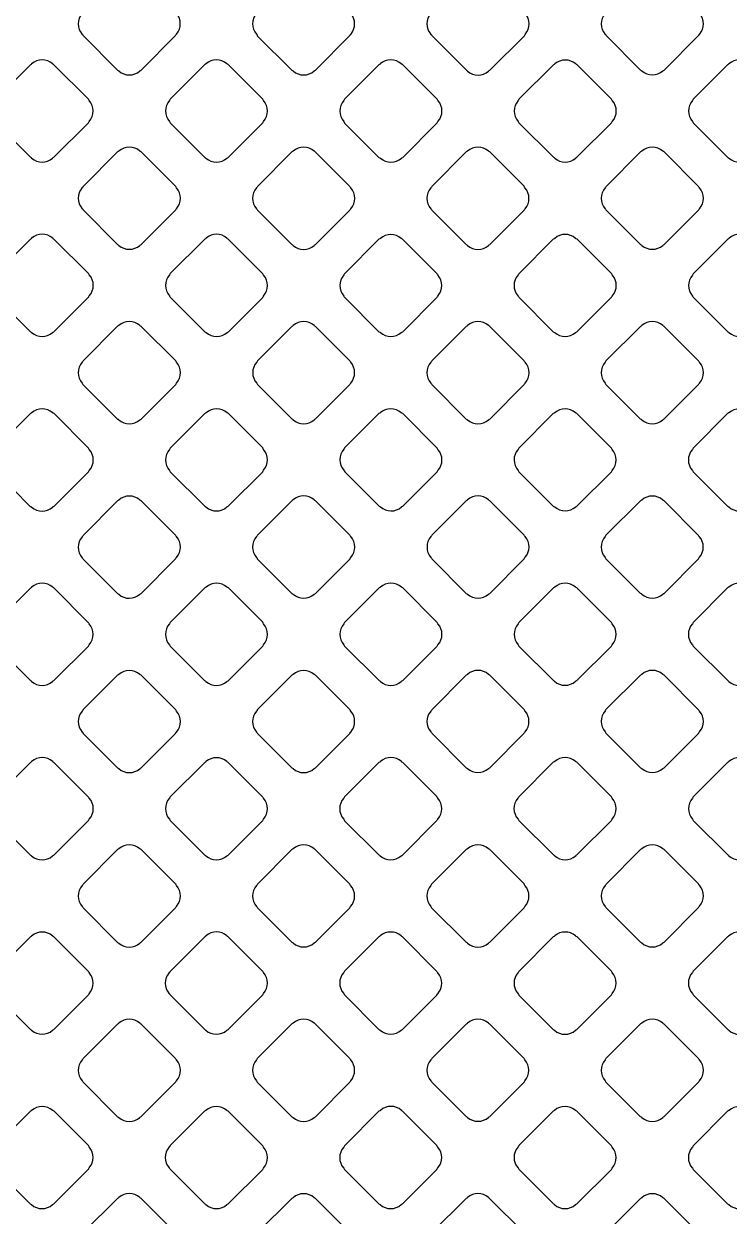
# Model space of a CAD drawing. Extents: x 3811 to 4077, y -444 to -307.
# Drawn here: x 3992.186 to 3993.058, y -382.241 to -380.767 of the extents above; entities that cross this region are included whole.
import ezdxf

# ---------------------------------------------------------------- set-up
doc = ezdxf.new("R2010")
doc.units = 0
doc.layers.add('gbr-dxf', color=7, linetype='Continuous')

msp = doc.modelspace()

# ---------------------------------------------------------------- linework, layer by layer
at = {"layer": 'gbr-dxf', "linetype": 'Continuous'}
for points in [[(3992.2578, -380.7545, 0.379249), (3992.2579, -380.7805, -0.095956), (3992.2588, -380.7821), (3992.3014, -380.8247, -0.092072), (3992.303, -380.8257, 0.37975), (3992.3289, -380.8257, -0.096225), (3992.3306, -380.8247), (3992.3732, -380.782, -0.096737), (3992.3742, -380.7804, 0.378825), (3992.3742, -380.7545, -0.083252), (3992.3734, -380.7531), (3992.3305, -380.7102, -0.087875), (3992.329, -380.7093, 0.378884), (3992.3031, -380.7093, -0.096969), (3992.3014, -380.7103), (3992.2588, -380.7529, -0.096842)], [(3992.4733, -380.7804, -0.103969), (3992.4743, -380.7822), (3992.5169, -380.8247, -0.100011), (3992.5186, -380.8257, 0.378847), (3992.5445, -380.8257, -0.096117), (3992.5462, -380.8247), (3992.5888, -380.7821, -0.096206), (3992.5897, -380.7805, 0.379201), (3992.5897, -380.7545, -0.108195), (3992.5887, -380.7527), (3992.5462, -380.7102, -0.096627), (3992.5445, -380.7092, 0.379762), (3992.5186, -380.7092, -0.096117), (3992.5169, -380.7102), (3992.4743, -380.7528, -0.096527), (3992.4733, -380.7545, 0.378789)], [(3992.6889, -380.7805, -0.092348), (3992.6899, -380.782), (3992.7327, -380.8248, -0.088202), (3992.7342, -380.8258, 0.37981), (3992.7601, -380.8258, -0.095956), (3992.7618, -380.8248), (3992.8044, -380.7822, -0.096332), (3992.8054, -380.7805, 0.37981), (3992.8054, -380.7545, -0.104392), (3992.8043, -380.7528), (3992.7617, -380.7102, -0.092233), (3992.7602, -380.7092, 0.379731), (3992.7342, -380.7092, -0.096458), (3992.7326, -380.7102), (3992.6899, -380.7528, -0.096627), (3992.6889, -380.7545, 0.379731)], [(3992.9045, -380.7546, 0.37947), (3992.9045, -380.7805, -0.088014), (3992.9054, -380.782), (3992.948, -380.8246, -0.100824), (3992.9497, -380.8256, 0.37981), (3992.9757, -380.8256, -0.095973), (3992.9773, -380.8246), (3993.0198, -380.7821, -0.096332), (3993.0208, -380.7805, 0.379308), (3993.0208, -380.7545, -0.092052), (3993.0199, -380.753), (3992.9773, -380.7103, -0.096527), (3992.9756, -380.7094, 0.379), (3992.9497, -380.7094, -0.095968), (3992.9481, -380.7103), (3992.9055, -380.7529, -0.096527)], [(3992.1501, -380.8622, 0.37947), (3992.1502, -380.8882, -0.092348), (3992.1511, -380.8898), (3992.1938, -380.9324, -0.088202), (3992.1953, -380.9334, 0.379451), (3992.2212, -380.9334, -0.096259), (3992.2229, -380.9324), (3992.2655, -380.8898, -0.096539), (3992.2665, -380.8881, 0.379201), (3992.2665, -380.8622, -0.088014), (3992.2655, -380.8607), (3992.2229, -380.818, -0.092289), (3992.2213, -380.8171, 0.379357), (3992.1953, -380.817, -0.096462), (3992.1937, -380.818), (3992.1511, -380.8606, -0.096726)], [(3992.3656, -380.8881, -0.100082), (3992.3666, -380.8899), (3992.4092, -380.9325, -0.095895), (3992.4108, -380.9335, 0.379201), (3992.4368, -380.9335, -0.096625), (3992.4384, -380.9325), (3992.481, -380.8899, -0.096332), (3992.4819, -380.8883, 0.379511), (3992.482, -380.8623, -0.096259), (3992.481, -380.8607), (3992.4381, -380.8178, -0.083425), (3992.4367, -380.817, 0.378645), (3992.4108, -380.817, -0.095862), (3992.4092, -380.8179), (3992.3665, -380.8606, -0.096423), (3992.3656, -380.8622, 0.379112)], [(3992.5812, -380.8882, -0.107964), (3992.5822, -380.8901), (3992.6246, -380.9325, -0.103598), (3992.6264, -380.9335, 0.379169), (3992.6524, -380.9335, -0.096625), (3992.654, -380.9325), (3992.6966, -380.89, -0.096111), (3992.6976, -380.8883, 0.37981), (3992.6976, -380.8623, -0.104293), (3992.6965, -380.8605), (3992.6542, -380.8182, -0.108174), (3992.6523, -380.8171, 0.379731), (3992.6263, -380.8171, -0.096625), (3992.6247, -380.8181), (3992.5821, -380.8606, -0.096111), (3992.5812, -380.8622, 0.379523)], [(3992.7967, -380.8883, -0.083317), (3992.7976, -380.8897), (3992.8403, -380.9324, -0.096627), (3992.8419, -380.9334, 0.37981), (3992.8679, -380.9334, -0.096625), (3992.8695, -380.9324), (3992.9121, -380.8898, -0.096111), (3992.9131, -380.8882, 0.37981), (3992.9131, -380.8622, -0.096458), (3992.9121, -380.8605), (3992.8697, -380.8181, -0.100499), (3992.8679, -380.8171, 0.379731), (3992.842, -380.8171, -0.096458), (3992.8403, -380.8181), (3992.7977, -380.8607, -0.096627), (3992.7967, -380.8624, 0.379731)], [(3993.0122, -380.8882, -0.09253), (3993.0132, -380.8898), (3993.0559, -380.9325, -0.088207), (3993.0574, -380.9334, 0.379308), (3993.0834, -380.9335, -0.096117), (3993.085, -380.9325), (3993.1277, -380.8898, -0.096227), (3993.1286, -380.8882, 0.379191), (3993.1286, -380.8623, -0.087916), (3993.1277, -380.8608), (3993.0849, -380.818, -0.092187), (3993.0833, -380.817, 0.379249), (3993.0574, -380.8171, -0.096458), (3993.0557, -380.818), (3993.0132, -380.8606, -0.096857), (3993.0122, -380.8622, 0.379731)], [(3992.2579, -380.9959, -0.092348), (3992.2588, -380.9975), (3992.3016, -381.0403, -0.088202), (3992.3031, -381.0412, 0.379451), (3992.329, -381.0412, -0.096259), (3992.3307, -381.0402), (3992.3733, -380.9976, -0.095895), (3992.3743, -380.9959, 0.378779), (3992.3743, -380.97, -0.087946), (3992.3734, -380.9685), (3992.3305, -380.9257, -0.092456), (3992.329, -380.9247, 0.37947), (3992.303, -380.9248, -0.096458), (3992.3014, -380.9257), (3992.2588, -380.9683, -0.096627), (3992.2579, -380.9699, 0.379731)], [(3992.4734, -380.996, -0.100082), (3992.4744, -380.9977), (3992.517, -381.0403, -0.095796), (3992.5187, -381.0413, 0.37889), (3992.5446, -381.0413, -0.096117), (3992.5462, -381.0403), (3992.5888, -380.9977, -0.095895), (3992.5898, -380.9961, 0.378934), (3992.5898, -380.9702, -0.096265), (3992.5888, -380.9685), (3992.5459, -380.9257, -0.083081), (3992.5446, -380.9248, 0.379206), (3992.5186, -380.9248, -0.096458), (3992.517, -380.9258), (3992.4744, -380.9684, -0.096627), (3992.4734, -380.97, 0.3795)], [(3992.6889, -380.9701, 0.37903), (3992.6889, -380.9961, -0.104256), (3992.69, -380.9979), (3992.7324, -381.0403, -0.100011), (3992.7341, -381.0413, 0.378847), (3992.76, -381.0412, -0.096117), (3992.7617, -381.0403), (3992.8043, -380.9977, -0.095895), (3992.8053, -380.996, 0.379201), (3992.8052, -380.9701, -0.108153), (3992.8042, -380.9682), (3992.7618, -380.9258, -0.096627), (3992.7602, -380.9249, 0.3795), (3992.7342, -380.9248, -0.096614), (3992.7326, -380.9258), (3992.6899, -380.9685, -0.096539)], [(3992.9044, -380.996, -0.083792), (3992.9053, -380.9974), (3992.948, -381.0402, -0.09693), (3992.9497, -381.0412, 0.379237), (3992.9756, -381.0412, -0.09601), (3992.9773, -381.0402), (3993.0199, -380.9976, -0.096227), (3993.0209, -380.9959, 0.379465), (3993.0209, -380.97, -0.096458), (3993.0199, -380.9683), (3992.9774, -380.9258, -0.100824), (3992.9756, -380.9248, 0.379731), (3992.9497, -380.9248, -0.096723), (3992.948, -380.9258), (3992.9054, -380.9684, -0.096857), (3992.9044, -380.9701, 0.379731)], [(3992.15, -381.0778, 0.37947), (3992.15, -381.1037, -0.087784), (3992.1509, -381.1052), (3992.1939, -381.1481, -0.083651), (3992.1953, -381.149, 0.379451), (3992.2212, -381.149, -0.096259), (3992.2229, -381.148), (3992.2656, -381.1053, -0.096539), (3992.2666, -381.1036, 0.379201), (3992.2666, -381.0777, -0.09253), (3992.2656, -381.0761), (3992.2229, -381.0334, -0.096627), (3992.2213, -381.0324, 0.379357), (3992.1953, -381.0324, -0.095968), (3992.1937, -381.0334), (3992.151, -381.0761, -0.096328)], [(3992.3657, -381.1037, -0.096625), (3992.3667, -381.1053), (3992.4094, -381.148, -0.092233), (3992.4109, -381.149, 0.379308), (3992.4369, -381.149, -0.09601), (3992.4385, -381.148), (3992.4811, -381.1055, -0.096227), (3992.482, -381.1038, 0.378952), (3992.4821, -381.0779, -0.100076), (3992.4811, -381.0762), (3992.4383, -381.0335, -0.088435), (3992.4368, -381.0325, 0.37947), (3992.4109, -381.0325, -0.096458), (3992.4092, -381.0335), (3992.3667, -381.0761, -0.096627), (3992.3657, -381.0777, 0.379731)], [(3992.5812, -381.0778, 0.378939), (3992.5812, -381.1038, -0.103999), (3992.5823, -381.1056), (3992.6247, -381.148, -0.100215), (3992.6264, -381.149, 0.379201), (3992.6523, -381.1489, -0.095956), (3992.654, -381.148), (3992.6965, -381.1054, -0.096332), (3992.6975, -381.1038, 0.379511), (3992.6975, -381.0778, -0.092052), (3992.6966, -381.0763), (3992.6539, -381.0337, -0.095759), (3992.6523, -381.0327, 0.378884), (3992.6264, -381.0327, -0.096614), (3992.6247, -381.0337), (3992.5822, -381.0762, -0.096539)], [(3992.7966, -381.1038, -0.096265), (3992.7976, -381.1054), (3992.8401, -381.148, -0.107681), (3992.8419, -381.149, 0.378669), (3992.8678, -381.149, -0.09601), (3992.8695, -381.148), (3992.9121, -381.1054, -0.095916), (3992.9131, -381.1038, 0.379465), (3992.9131, -381.0778, -0.10047), (3992.9121, -381.0761), (3992.8696, -381.0336, -0.10399), (3992.8678, -381.0326, 0.379731), (3992.8419, -381.0326, -0.096458), (3992.8402, -381.0336), (3992.7976, -381.0762, -0.096627), (3992.7966, -381.0778, 0.379523)], [(3993.0122, -381.0779, 0.378889), (3993.0122, -381.1038, -0.087947), (3993.0131, -381.1053), (3993.0559, -381.1481, -0.083596), (3993.0574, -381.149, 0.379639), (3993.0833, -381.149, -0.096625), (3993.085, -381.148), (3993.1277, -381.1053, -0.096111), (3993.1287, -381.1037, 0.379451), (3993.1287, -381.0777, -0.092029), (3993.1277, -381.0761), (3993.0851, -381.0335, -0.095895), (3993.0834, -381.0325, 0.378645), (3993.0575, -381.0325, -0.096355), (3993.0559, -381.0335), (3993.0131, -381.0762, -0.095997)], [(3992.2578, -381.1856, 0.37947), (3992.2578, -381.2116, -0.083317), (3992.2587, -381.213), (3992.3015, -381.2558, -0.096111), (3992.3032, -381.2567, 0.379308), (3992.3291, -381.2568, -0.09601), (3992.3308, -381.2558), (3992.3734, -381.2131, -0.096227), (3992.3744, -381.2115, 0.379422), (3992.3744, -381.1855, -0.096458), (3992.3734, -381.1839), (3992.3308, -381.1413, -0.100824), (3992.3291, -381.1403, 0.379357), (3992.3031, -381.1403, -0.095968), (3992.3015, -381.1412), (3992.2588, -381.184, -0.096328)], [(3992.4735, -381.2115, -0.096475), (3992.4745, -381.2132), (3992.5171, -381.2557, -0.092289), (3992.5186, -381.2567, 0.379451), (3992.5446, -381.2567, -0.096117), (3992.5462, -381.2557), (3992.5888, -381.2132, -0.095796), (3992.5897, -381.2115, 0.378779), (3992.5897, -381.1856, -0.099971), (3992.5887, -381.1839), (3992.5461, -381.1413, -0.088207), (3992.5446, -381.1404, 0.37947), (3992.5187, -381.1404, -0.096458), (3992.517, -381.1414), (3992.4745, -381.1839, -0.096627), (3992.4735, -381.1855, 0.379731)], [(3992.6889, -381.1856, 0.379249), (3992.6889, -381.2115, -0.10047), (3992.6899, -381.2132), (3992.7325, -381.2558, -0.096111), (3992.7341, -381.2568, 0.37975), (3992.7601, -381.2568, -0.096265), (3992.7617, -381.2558), (3992.8043, -381.2132, -0.095895), (3992.8053, -381.2116, 0.378825), (3992.8053, -381.1857, -0.095883), (3992.8043, -381.184), (3992.7615, -381.1412, -0.083081), (3992.7601, -381.1403, 0.378884), (3992.7341, -381.1403, -0.096614), (3992.7325, -381.1413), (3992.6899, -381.1839, -0.096195)], [(3992.9044, -381.2116, -0.095862), (3992.9053, -381.2132), (3992.9478, -381.2557, -0.107439), (3992.9497, -381.2567, 0.379169), (3992.9756, -381.2567, -0.095956), (3992.9772, -381.2557), (3993.0198, -381.2131, -0.096111), (3993.0208, -381.2115, 0.37981), (3993.0208, -381.1855, -0.099964), (3993.0198, -381.1838), (3992.9774, -381.1414, -0.104264), (3992.9756, -381.1404, 0.379297), (3992.9497, -381.1404, -0.096355), (3992.948, -381.1413), (3992.9053, -381.184, -0.096195), (3992.9044, -381.1857, 0.378438)], [(3992.15, -381.3194, -0.099964), (3992.151, -381.3211), (3992.1936, -381.3637, -0.096332), (3992.1953, -381.3646, 0.37981), (3992.2212, -381.3646, -0.096625), (3992.2229, -381.3637), (3992.2656, -381.3209, -0.096111), (3992.2666, -381.3193, 0.37981), (3992.2666, -381.2933, -0.096458), (3992.2656, -381.2917), (3992.223, -381.2491, -0.100824), (3992.2213, -381.2481, 0.379731), (3992.1953, -381.2481, -0.096625), (3992.1937, -381.2491), (3992.151, -381.2917, -0.096111), (3992.15, -381.2934, 0.379731)], [(3992.3657, -381.2934, 0.379249), (3992.3657, -381.3193, -0.092348), (3992.3667, -381.3209), (3992.4093, -381.3636, -0.088207), (3992.4108, -381.3645, 0.379451), (3992.4368, -381.3645, -0.096117), (3992.4384, -381.3635), (3992.4811, -381.3209, -0.095895), (3992.482, -381.3192, 0.379201), (3992.482, -381.2933, -0.104175), (3992.481, -381.2915), (3992.4385, -381.249, -0.092289), (3992.437, -381.2481, 0.3795), (3992.411, -381.2481, -0.096614), (3992.4094, -381.249), (3992.3667, -381.2917, -0.096195)], [(3992.5812, -381.2932, 0.37947), (3992.5812, -381.3192, -0.100399), (3992.5823, -381.3209), (3992.6248, -381.3635, -0.09693), (3992.6265, -381.3644, 0.379237), (3992.6524, -381.3645, -0.095487), (3992.654, -381.3635), (3992.6966, -381.3209, -0.096206), (3992.6976, -381.3193, 0.378798), (3992.6976, -381.2934, -0.096323), (3992.6966, -381.2917), (3992.654, -381.2491, -0.100601), (3992.6523, -381.2481, 0.379313), (3992.6263, -381.2481, -0.096507), (3992.6247, -381.2491), (3992.5822, -381.2916, -0.096527)], [(3992.7966, -381.2934, 0.37947), (3992.7967, -381.3193, -0.09253), (3992.7976, -381.3209), (3992.8401, -381.3634, -0.104691), (3992.8419, -381.3644, 0.37981), (3992.8679, -381.3644, -0.096625), (3992.8695, -381.3635), (3992.912, -381.3209, -0.096332), (3992.913, -381.3193, 0.379451), (3992.913, -381.2933, -0.087284), (3992.9121, -381.2919), (3992.8694, -381.2491, -0.091631), (3992.8678, -381.2481, 0.378699), (3992.8419, -381.2481, -0.096507), (3992.8402, -381.2491), (3992.7976, -381.2917, -0.096527)], [(3993.0121, -381.3193, -0.100266), (3993.0131, -381.321), (3993.0556, -381.3635, -0.095701), (3993.0573, -381.3645, 0.379169), (3993.0832, -381.3645, -0.095956), (3993.0849, -381.3635), (3993.1276, -381.3208, -0.096332), (3993.1285, -381.3192, 0.37981), (3993.1285, -381.2932, -0.096625), (3993.1276, -381.2916), (3993.0851, -381.2491, -0.100151), (3993.0834, -381.2481, 0.379731), (3993.0574, -381.2481, -0.096458), (3993.0557, -381.2491), (3993.0131, -381.2917, -0.096627), (3993.0121, -381.2934, 0.379523)], [(3992.2578, -381.4012, 0.378939), (3992.2578, -381.4272, -0.100082), (3992.2588, -381.4289), (3992.3014, -381.4714, -0.096227), (3992.303, -381.4724, 0.379201), (3992.3289, -381.4723, -0.095956), (3992.3306, -381.4714), (3992.3733, -381.4286, -0.096332), (3992.3743, -381.427, 0.37981), (3992.3743, -381.401, -0.096625), (3992.3733, -381.3994), (3992.3308, -381.3569, -0.100476), (3992.3291, -381.3559, 0.3795), (3992.3032, -381.3559, -0.096614), (3992.3015, -381.3569), (3992.2588, -381.3996, -0.096539)], [(3992.4734, -381.4011, 0.37947), (3992.4734, -381.427, -0.09253), (3992.4743, -381.4286), (3992.5171, -381.4714, -0.088207), (3992.5186, -381.4723, 0.379308), (3992.5446, -381.4723, -0.095862), (3992.5462, -381.4713), (3992.5889, -381.4287, -0.095916), (3992.5898, -381.427, 0.379422), (3992.5898, -381.4011, -0.104392), (3992.5888, -381.3993), (3992.5462, -381.3567, -0.092233), (3992.5447, -381.3558, 0.379357), (3992.5187, -381.3557, -0.096507), (3992.5171, -381.3567), (3992.4744, -381.3994, -0.096527)], [(3992.689, -381.401, 0.37947), (3992.689, -381.427, -0.096458), (3992.69, -381.4286), (3992.7326, -381.4712, -0.092289), (3992.7342, -381.4722, 0.37981), (3992.7601, -381.4722, -0.096625), (3992.7618, -381.4712), (3992.8043, -381.4287, -0.096111), (3992.8052, -381.4271, 0.379451), (3992.8053, -381.4011, -0.100588), (3992.8043, -381.3994), (3992.7616, -381.3567, -0.087645), (3992.7601, -381.3558, 0.378699), (3992.7342, -381.3558, -0.095968), (3992.7326, -381.3568), (3992.69, -381.3994, -0.096527)], [(3992.9044, -381.4011, 0.37947), (3992.9044, -381.4271, -0.092348), (3992.9053, -381.4286), (3992.9478, -381.4711, -0.10399), (3992.9496, -381.4721, 0.37975), (3992.9756, -381.4721, -0.096265), (3992.9772, -381.4712), (3993.0198, -381.4286, -0.096092), (3993.0207, -381.427, 0.378825), (3993.0207, -381.4011, -0.087852), (3993.0198, -381.3996), (3992.9771, -381.3568, -0.091848), (3992.9755, -381.3559, 0.378645), (3992.9496, -381.3559, -0.09601), (3992.948, -381.3569), (3992.9053, -381.3995, -0.096328)], [(3992.1501, -381.5089, 0.37947), (3992.1502, -381.5349, -0.096458), (3992.1511, -381.5365), (3992.1937, -381.5791, -0.092623), (3992.1953, -381.58, 0.37981), (3992.2212, -381.58, -0.095956), (3992.2229, -381.5791), (3992.2655, -381.5365, -0.096332), (3992.2665, -381.5348, 0.379308), (3992.2665, -381.5089, -0.083548), (3992.2656, -381.5075), (3992.2228, -381.4646, -0.088207), (3992.2213, -381.4637, 0.379), (3992.1953, -381.4637, -0.095968), (3992.1937, -381.4647), (3992.1511, -381.5073, -0.096527)], [(3992.3656, -381.5348, -0.104392), (3992.3666, -381.5366), (3992.4091, -381.5791, -0.100519), (3992.4108, -381.5801, 0.379237), (3992.4367, -381.5801, -0.096031), (3992.4384, -381.5792), (3992.481, -381.5365, -0.095916), (3992.482, -381.5349, 0.379465), (3992.482, -381.5089, -0.108153), (3992.4809, -381.507), (3992.4385, -381.4646, -0.096111), (3992.4368, -381.4636, 0.379731), (3992.4109, -381.4636, -0.096458), (3992.4092, -381.4646), (3992.3666, -381.5072, -0.096627), (3992.3656, -381.5089, 0.379731)], [(3992.5812, -381.5089, 0.378889), (3992.5812, -381.5348, -0.096614), (3992.5822, -381.5364), (3992.6248, -381.579, -0.092289), (3992.6264, -381.58, 0.379639), (3992.6523, -381.58, -0.096625), (3992.654, -381.579), (3992.6966, -381.5364, -0.096111), (3992.6976, -381.5347, 0.379308), (3992.6976, -381.5088, -0.099971), (3992.6966, -381.5071), (3992.6542, -381.4646, -0.104246), (3992.6524, -381.4636, 0.378945), (3992.6264, -381.4636, -0.096355), (3992.6248, -381.4646), (3992.5822, -381.5072, -0.095997)], [(3992.7967, -381.5088, 0.379249), (3992.7967, -381.5347, -0.09253), (3992.7977, -381.5363), (3992.8403, -381.579, -0.088207), (3992.8418, -381.5799, 0.379451), (3992.8678, -381.5799, -0.096117), (3992.8694, -381.5789), (3992.9121, -381.5363, -0.095895), (3992.913, -381.5347, 0.379201), (3992.913, -381.5087, -0.087784), (3992.9121, -381.5072), (3992.8694, -381.4646, -0.092233), (3992.8678, -381.4636, 0.3795), (3992.8419, -381.4636, -0.096259), (3992.8403, -381.4646), (3992.7977, -381.5072, -0.096539)], [(3993.0121, -381.5347, -0.096625), (3993.0131, -381.5364), (3993.0558, -381.5791, -0.092072), (3993.0573, -381.58, 0.37981), (3993.0833, -381.58, -0.096625), (3993.085, -381.5791), (3993.1276, -381.5364, -0.096332), (3993.1286, -381.5348, 0.379511), (3993.1286, -381.5088, -0.083226), (3993.1277, -381.5074), (3993.0847, -381.4645, -0.087645), (3993.0832, -381.4636, 0.379206), (3993.0573, -381.4636, -0.096458), (3993.0557, -381.4646), (3993.0131, -381.5071, -0.096627), (3993.0121, -381.5088, 0.379731)], [(3992.2579, -381.6426, -0.096723), (3992.2588, -381.6442), (3992.3015, -381.6869, -0.093127), (3992.3031, -381.6878, 0.379237), (3992.329, -381.6879, -0.096031), (3992.3307, -381.6869), (3992.3733, -381.6442, -0.095916), (3992.3743, -381.6426, 0.379465), (3992.3743, -381.6167, -0.083317), (3992.3734, -381.6153), (3992.3305, -381.5724, -0.088202), (3992.329, -381.5714, 0.379731), (3992.303, -381.5714, -0.096458), (3992.3014, -381.5724), (3992.2588, -381.6149, -0.096627), (3992.2579, -381.6166, 0.379731)], [(3992.4733, -381.6426, -0.103884), (3992.4744, -381.6444), (3992.5168, -381.6868, -0.100093), (3992.5185, -381.6878, 0.379422), (3992.5445, -381.6878, -0.096625), (3992.5461, -381.6869), (3992.5887, -381.6442, -0.096111), (3992.5897, -381.6426, 0.37981), (3992.5897, -381.6166, -0.107999), (3992.5887, -381.6148), (3992.5463, -381.5724, -0.096332), (3992.5446, -381.5714, 0.379357), (3992.5187, -381.5714, -0.096355), (3992.517, -381.5723), (3992.4743, -381.615, -0.096423), (3992.4734, -381.6167, 0.379)], [(3992.6889, -381.6166, 0.379249), (3992.6889, -381.6425, -0.09253), (3992.6899, -381.6441), (3992.7325, -381.6868, -0.088207), (3992.734, -381.6877, 0.379451), (3992.76, -381.6877, -0.096117), (3992.7616, -381.6867), (3992.8043, -381.6441, -0.095895), (3992.8053, -381.6424, 0.379201), (3992.8052, -381.6165, -0.104392), (3992.8042, -381.6147), (3992.7617, -381.5722, -0.092233), (3992.7602, -381.5713, 0.3795), (3992.7342, -381.5713, -0.096259), (3992.7326, -381.5722), (3992.6899, -381.615, -0.096539)], [(3992.9044, -381.6424, -0.087946), (3992.9053, -381.6439), (3992.948, -381.6867, -0.100442), (3992.9497, -381.6877, 0.379422), (3992.9757, -381.6877, -0.096625), (3992.9773, -381.6867), (3993.0198, -381.6442, -0.096111), (3993.0208, -381.6425, 0.37981), (3993.0208, -381.6166, -0.09253), (3993.0199, -381.615), (3992.9772, -381.5723, -0.096423), (3992.9755, -381.5713, 0.379357), (3992.9496, -381.5713, -0.096507), (3992.9479, -381.5723), (3992.9053, -381.6149, -0.096527), (3992.9044, -381.6165, 0.379)], [(3992.15, -381.7244, 0.378939), (3992.15, -381.7504, -0.092052), (3992.151, -381.7519), (3992.1938, -381.7948, -0.08752), (3992.1953, -381.7957, 0.378633), (3992.2212, -381.7957, -0.096217), (3992.2228, -381.7947), (3992.2656, -381.752, -0.096227), (3992.2666, -381.7503, 0.379465), (3992.2666, -381.7244, -0.088014), (3992.2656, -381.7229), (3992.2229, -381.6801, -0.092289), (3992.2213, -381.6791, 0.3795), (3992.1953, -381.6791, -0.096614), (3992.1937, -381.6801), (3992.151, -381.7228, -0.096539)], [(3992.3656, -381.7244, 0.378889), (3992.3656, -381.7504, -0.096969), (3992.3666, -381.752), (3992.4092, -381.7946, -0.092959), (3992.4108, -381.7956, 0.379413), (3992.4367, -381.7956, -0.096323), (3992.4384, -381.7946), (3992.481, -381.752, -0.096539), (3992.482, -381.7503, 0.379201), (3992.482, -381.7244, -0.083792), (3992.4811, -381.723), (3992.4383, -381.6802, -0.088207), (3992.4368, -381.6792, 0.379297), (3992.4108, -381.6792, -0.096355), (3992.4092, -381.6802), (3992.3666, -381.7228, -0.096206)], [(3992.5811, -381.7504, -0.104392), (3992.5821, -381.7522), (3992.6245, -381.7945, -0.100151), (3992.6262, -381.7955, 0.37981), (3992.6522, -381.7955, -0.095956), (3992.6538, -381.7946), (3992.6964, -381.7519, -0.096332), (3992.6974, -381.7503, 0.37981), (3992.6974, -381.7243, -0.108153), (3992.6964, -381.7224), (3992.654, -381.6801, -0.096111), (3992.6524, -381.6791, 0.379731), (3992.6264, -381.6791, -0.096458), (3992.6247, -381.6801), (3992.5821, -381.7227, -0.096627), (3992.5811, -381.7244, 0.379731)], [(3992.7965, -381.7243, 0.37947), (3992.7966, -381.7503, -0.083792), (3992.7974, -381.7517), (3992.8403, -381.7945, -0.096423), (3992.8419, -381.7955, 0.379451), (3992.8679, -381.7955, -0.096259), (3992.8695, -381.7945), (3992.9122, -381.7519, -0.096539), (3992.9131, -381.7502, 0.379201), (3992.9131, -381.7243, -0.096458), (3992.9121, -381.7226), (3992.8695, -381.68, -0.100499), (3992.8678, -381.679, 0.379357), (3992.8419, -381.679, -0.096507), (3992.8402, -381.68), (3992.7975, -381.7227, -0.096527)], [(3993.0122, -381.7503, -0.092348), (3993.0132, -381.7518), (3993.0559, -381.7945, -0.088202), (3993.0573, -381.7954, 0.379308), (3993.0833, -381.7955, -0.09601), (3993.0849, -381.7945), (3993.1276, -381.7518, -0.096227), (3993.1285, -381.7502, 0.378952), (3993.1286, -381.7243, -0.087946), (3993.1276, -381.7228), (3993.0849, -381.6801, -0.092456), (3993.0834, -381.6791, 0.37947), (3993.0574, -381.6791, -0.096458), (3993.0557, -381.6801), (3993.0132, -381.7226, -0.096627), (3993.0122, -381.7243, 0.379731)], [(3992.2578, -381.8322, 0.37947), (3992.2578, -381.8582, -0.091954), (3992.2588, -381.8598), (3992.3015, -381.9025, -0.087638), (3992.303, -381.9034, 0.37981), (3992.3289, -381.9034, -0.096625), (3992.3306, -381.9024), (3992.3733, -381.8597, -0.096111), (3992.3743, -381.858, 0.379451), (3992.3743, -381.8321, -0.087916), (3992.3734, -381.8306), (3992.3306, -381.7879, -0.091578), (3992.3291, -381.7869, 0.378699), (3992.3032, -381.7869, -0.095968), (3992.3015, -381.7879), (3992.2588, -381.8306, -0.096527)], [(3992.4734, -381.8581, -0.100902), (3992.4744, -381.8598), (3992.5169, -381.9022, -0.096857), (3992.5185, -381.9032, 0.37981), (3992.5445, -381.9032, -0.095956), (3992.5461, -381.9022), (3992.5886, -381.8598, -0.096332), (3992.5896, -381.8581, 0.37981), (3992.5896, -381.8321, -0.096625), (3992.5886, -381.8305), (3992.5459, -381.7878, -0.083651), (3992.5445, -381.7869, 0.379731), (3992.5186, -381.7869, -0.096458), (3992.5169, -381.7879), (3992.4744, -381.8304, -0.096627), (3992.4734, -381.8321, 0.379731)], [(3992.6888, -381.8581, -0.104392), (3992.6898, -381.8599), (3992.7323, -381.9023, -0.10046), (3992.734, -381.9034, 0.37981), (3992.76, -381.9034, -0.096625), (3992.7616, -381.9024), (3992.8043, -381.8598, -0.096111), (3992.8052, -381.8581, 0.37981), (3992.8052, -381.8321, -0.108195), (3992.8042, -381.8303), (3992.7617, -381.7878, -0.096423), (3992.76, -381.7868, 0.379731), (3992.7341, -381.7868, -0.096458), (3992.7324, -381.7878), (3992.6898, -381.8304, -0.096627), (3992.6888, -381.8321, 0.379731)], [(3992.9044, -381.8581, -0.083317), (3992.9053, -381.8595), (3992.948, -381.9022, -0.096111), (3992.9496, -381.9032, 0.37981), (3992.9756, -381.9032, -0.095956), (3992.9772, -381.9022), (3993.0198, -381.8596, -0.096332), (3993.0208, -381.8579, 0.37981), (3993.0208, -381.832, -0.096625), (3993.0198, -381.8303), (3992.9774, -381.7879, -0.100151), (3992.9756, -381.7869, 0.379731), (3992.9497, -381.7869, -0.096458), (3992.948, -381.7878), (3992.9054, -381.8305, -0.096627), (3992.9044, -381.8321, 0.379731)], [(3992.1501, -381.9659, -0.087715), (3992.151, -381.9674), (3992.1939, -382.0102, -0.083374), (3992.1953, -382.0111, 0.379422), (3992.2212, -382.0111, -0.096625), (3992.2229, -382.0101), (3992.2655, -381.9675, -0.096111), (3992.2665, -381.9659, 0.379308), (3992.2665, -381.9399, -0.092315), (3992.2655, -381.9383), (3992.2229, -381.8957, -0.096527), (3992.2213, -381.8947, 0.378945), (3992.1953, -381.8947, -0.096355), (3992.1937, -381.8957), (3992.1511, -381.9383, -0.096328), (3992.1501, -381.9399, 0.378964)], [(3992.3655, -381.9659, -0.091954), (3992.3665, -381.9675), (3992.4092, -382.0102, -0.087638), (3992.4107, -382.0111, 0.37981), (3992.4366, -382.0111, -0.096625), (3992.4383, -382.0101), (3992.481, -381.9674, -0.096111), (3992.482, -381.9657, 0.37981), (3992.482, -381.9398, -0.088014), (3992.4811, -381.9383), (3992.4384, -381.8956, -0.092289), (3992.4368, -381.8946, 0.379731), (3992.4108, -381.8946, -0.096625), (3992.4092, -381.8956), (3992.3665, -381.9383, -0.096111), (3992.3655, -381.9399, 0.379731)], [(3992.5811, -381.9658, -0.100399), (3992.5821, -381.9675), (3992.6247, -382.0101, -0.096627), (3992.6263, -382.011, 0.37981), (3992.6523, -382.011, -0.096625), (3992.6539, -382.0101), (3992.6964, -381.9676, -0.096111), (3992.6974, -381.9659, 0.37981), (3992.6974, -381.94, -0.096608), (3992.6964, -381.9383), (3992.6536, -381.8955, -0.083651), (3992.6522, -381.8946, 0.379731), (3992.6263, -381.8946, -0.096458), (3992.6246, -381.8956), (3992.5821, -381.9381, -0.096857), (3992.5811, -381.9398, 0.379731)], [(3992.7966, -381.9659, -0.099964), (3992.7976, -381.9676), (3992.8401, -382.0101, -0.096332), (3992.8417, -382.0111, 0.379451), (3992.8677, -382.0111, -0.096117), (3992.8693, -382.0101), (3992.9121, -381.9673, -0.095796), (3992.913, -381.9657, 0.378779), (3992.913, -381.9398, -0.09601), (3992.9121, -381.9381), (3992.8696, -381.8956, -0.100093), (3992.8678, -381.8946, 0.37947), (3992.8419, -381.8946, -0.096625), (3992.8402, -381.8956), (3992.7976, -381.9383, -0.096111), (3992.7966, -381.9399, 0.379731)], [(3993.0121, -381.9658, -0.087784), (3993.013, -381.9673), (3993.0559, -382.0102, -0.083651), (3993.0573, -382.0111, 0.37981), (3993.0833, -382.0111, -0.095956), (3993.085, -382.0101), (3993.1277, -381.9674, -0.096332), (3993.1287, -381.9657, 0.37981), (3993.1287, -381.9398, -0.092348), (3993.1277, -381.9382), (3993.085, -381.8955, -0.096111), (3993.0834, -381.8945, 0.379731), (3993.0574, -381.8945, -0.096458), (3993.0557, -381.8955), (3993.0131, -381.9382, -0.096627), (3993.0121, -381.9398, 0.379731)], [(3992.2578, -382.0477, 0.37947), (3992.2579, -382.0736, -0.087784), (3992.2588, -382.0751), (3992.3016, -382.1179, -0.083651), (3992.303, -382.1188, 0.379308), (3992.3289, -382.1188, -0.09601), (3992.3306, -382.1178), (3992.3732, -382.0752, -0.096227), (3992.3742, -382.0735, 0.379422), (3992.3742, -382.0476, -0.09253), (3992.3732, -382.046), (3992.3306, -382.0035, -0.096627), (3992.329, -382.0025, 0.379357), (3992.303, -382.0024, -0.095968), (3992.3014, -382.0034), (3992.2588, -382.046, -0.096328)], [(3992.4733, -382.0736, -0.096475), (3992.4742, -382.0752), (3992.5169, -382.1179, -0.092289), (3992.5185, -382.1189, 0.37981), (3992.5445, -382.1189, -0.096625), (3992.5461, -382.1179), (3992.5887, -382.0753, -0.096111), (3992.5897, -382.0736, 0.37981), (3992.5897, -382.0477, -0.099964), (3992.5887, -382.0459), (3992.546, -382.0032, -0.087978), (3992.5445, -382.0023, 0.379731), (3992.5186, -382.0023, -0.096458), (3992.5169, -382.0033), (3992.4743, -382.046, -0.096627), (3992.4733, -382.0476, 0.379731)], [(3992.6889, -382.0736, -0.104293), (3992.69, -382.0754), (3992.7323, -382.1177, -0.100824), (3992.7341, -382.1187, 0.37981), (3992.76, -382.1187, -0.096625), (3992.7617, -382.1177), (3992.8042, -382.0752, -0.096111), (3992.8051, -382.0736, 0.37981), (3992.8051, -382.0476, -0.09253), (3992.8042, -382.0461), (3992.7616, -382.0035, -0.096627), (3992.76, -382.0025, 0.379731), (3992.734, -382.0025, -0.096625), (3992.7324, -382.0035), (3992.6899, -382.0459, -0.096111), (3992.6889, -382.0476, 0.379731)], [(3992.9043, -382.0736, -0.096475), (3992.9052, -382.0753), (3992.9477, -382.1178, -0.108174), (3992.9496, -382.1188, 0.37981), (3992.9756, -382.1188, -0.096625), (3992.9772, -382.1178), (3993.0198, -382.0752, -0.096332), (3993.0208, -382.0736, 0.37981), (3993.0208, -382.0476, -0.10047), (3993.0198, -382.0459), (3992.9773, -382.0034, -0.10399), (3992.9755, -382.0024, 0.379731), (3992.9496, -382.0024, -0.096458), (3992.9479, -382.0033), (3992.9052, -382.046, -0.096627), (3992.9043, -382.0477, 0.379731)], [(3992.15, -382.1814, -0.10047), (3992.151, -382.1832), (3992.1935, -382.2256, -0.096111), (3992.1951, -382.2266, 0.37981), (3992.2211, -382.2266, -0.095956), (3992.2228, -382.2256), (3992.2655, -382.1829, -0.096332), (3992.2665, -382.1813, 0.37981), (3992.2665, -382.1553, -0.096625), (3992.2655, -382.1536), (3992.223, -382.1112, -0.100151), (3992.2213, -382.1102, 0.379731), (3992.1953, -382.1102, -0.096458), (3992.1937, -382.1111), (3992.151, -382.1538, -0.096627), (3992.15, -382.1555, 0.379731)], [(3992.3655, -382.1813, -0.087848), (3992.3665, -382.1828), (3992.4094, -382.2257, -0.083134), (3992.4108, -382.2266, 0.37981), (3992.4368, -382.2266, -0.096625), (3992.4384, -382.2256), (3992.481, -382.183, -0.096111), (3992.482, -382.1814, 0.37981), (3992.482, -382.1554, -0.092418), (3992.481, -382.1538), (3992.4383, -382.1111, -0.096857), (3992.4367, -382.1102, 0.379731), (3992.4107, -382.1102, -0.096458), (3992.4091, -382.1111), (3992.3665, -382.1537, -0.096627), (3992.3655, -382.1553, 0.379731)], [(3992.5811, -382.1814, -0.096625), (3992.5821, -382.183), (3992.6246, -382.2256, -0.092233), (3992.6262, -382.2266, 0.37981), (3992.6522, -382.2266, -0.095956), (3992.6538, -382.2256), (3992.6964, -382.183, -0.096332), (3992.6974, -382.1813, 0.37981), (3992.6974, -382.1554, -0.10047), (3992.6964, -382.1536), (3992.6538, -382.1111, -0.088202), (3992.6524, -382.1101, 0.379731), (3992.6264, -382.1101, -0.096458), (3992.6247, -382.1111), (3992.5821, -382.1538, -0.096627), (3992.5811, -382.1554, 0.379731)], [(3992.7966, -382.1553, 0.37947), (3992.7966, -382.1813, -0.096608), (3992.7976, -382.1829), (3992.8403, -382.2256, -0.092233), (3992.8418, -382.2266, 0.379451), (3992.8678, -382.2266, -0.096259), (3992.8694, -382.2256), (3992.9121, -382.183, -0.096539), (3992.913, -382.1814, 0.379201), (3992.913, -382.1554, -0.083792), (3992.9121, -382.154), (3992.8692, -382.1111, -0.088207), (3992.8677, -382.1102, 0.379357), (3992.8418, -382.1101, -0.096614), (3992.8401, -382.1111), (3992.7976, -382.1537, -0.096527)], [(3993.0121, -382.1814, -0.10047), (3993.0131, -382.1832), (3993.0556, -382.2256, -0.096111), (3993.0572, -382.2266, 0.37981), (3993.0832, -382.2266, -0.095956), (3993.0848, -382.2256), (3993.1276, -382.1829, -0.096111), (3993.1285, -382.1813, 0.37981), (3993.1285, -382.1553, -0.096458), (3993.1276, -382.1536), (3993.0851, -382.1112, -0.100824), (3993.0834, -382.1102, 0.379731), (3993.0574, -382.1102, -0.096723), (3993.0557, -382.1111), (3993.0131, -382.1538, -0.096627), (3993.0121, -382.1555, 0.379731)], [(3992.2577, -382.2891, -0.10047), (3992.2587, -382.2908), (3992.3013, -382.3334, -0.096111), (3992.303, -382.3344, 0.37981), (3992.3289, -382.3344, -0.095956), (3992.3306, -382.3334), (3992.3733, -382.2907, -0.096332), (3992.3743, -382.2891, 0.37981), (3992.3743, -382.2631, -0.096625), (3992.3733, -382.2615), (3992.3307, -382.2189, -0.100151), (3992.329, -382.2179, 0.379731), (3992.303, -382.2179, -0.096458), (3992.3014, -382.2188), (3992.2587, -382.2615, -0.096627), (3992.2577, -382.2632, 0.379731)], [(3992.4734, -382.2632, 0.379249), (3992.4734, -382.2891, -0.091954), (3992.4743, -382.2907), (3992.517, -382.3333, -0.087638), (3992.5185, -382.3343, 0.379451), (3992.5445, -382.3343, -0.096117), (3992.5461, -382.3333), (3992.5886, -382.2908, -0.095895), (3992.5896, -382.2891, 0.379201), (3992.5896, -382.2632, -0.104392), (3992.5886, -382.2614), (3992.5461, -382.2189, -0.092233), (3992.5445, -382.218, 0.3795), (3992.5186, -382.218, -0.096259), (3992.5169, -382.2189), (3992.4743, -382.2615, -0.096539)], [(3992.6888, -382.2891, -0.096625), (3992.6898, -382.2907), (3992.7325, -382.3334, -0.092233), (3992.734, -382.3344, 0.37981), (3992.76, -382.3344, -0.095956), (3992.7616, -382.3334), (3992.8043, -382.2908, -0.096332), (3992.8052, -382.2891, 0.37981), (3992.8052, -382.2632, -0.10047), (3992.8042, -382.2615), (3992.7615, -382.2188, -0.088202), (3992.76, -382.2178, 0.379731), (3992.7341, -382.2178, -0.096458), (3992.7324, -382.2188), (3992.6898, -382.2615, -0.096627), (3992.6888, -382.2631, 0.379731)], [(3992.9044, -382.2891, -0.092348), (3992.9053, -382.2907), (3992.9478, -382.3332, -0.10399), (3992.9496, -382.3342, 0.37981), (3992.9756, -382.3342, -0.095956), (3992.9772, -382.3332), (3993.0197, -382.2907, -0.096332), (3993.0207, -382.2891, 0.37981), (3993.0207, -382.2631, -0.087784), (3993.0198, -382.2616), (3992.9771, -382.219, -0.092233), (3992.9755, -382.218, 0.379731), (3992.9496, -382.218, -0.096458), (3992.9479, -382.219), (3992.9054, -382.2615, -0.096627), (3992.9044, -382.2632, 0.379731)]]:
    msp.add_lwpolyline(points, format="xyb", close=True, dxfattribs=at)

doc.saveas('drawing.dxf')
